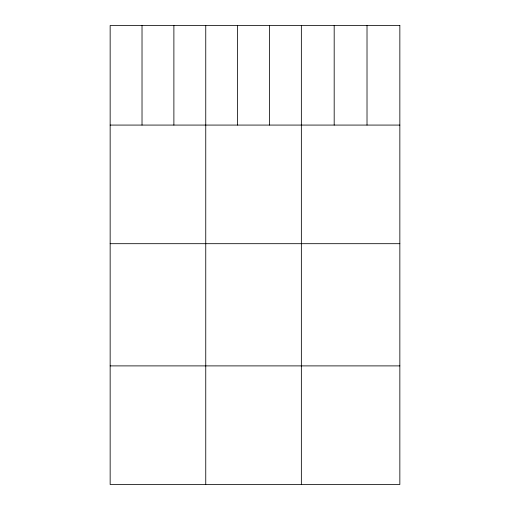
<?xml version="1.0" encoding="UTF-8"?>
<svg xmlns="http://www.w3.org/2000/svg" width="510" height="510" viewBox="0 0 510 510"><rect width="100%" height="100%" fill="white"/><g stroke="black" fill="none" stroke-linecap="round" stroke-linejoin="round"><path stroke-width="0.76" d="M110.154 125.077L399.846 125.077M110.154 243.691L399.846 243.691M110.154 365.893L399.846 365.893M367.015 25.5L367.015 125.077M334.184 25.5L334.184 125.077M301.353 25.5L301.353 484.5M269.484 25.5L269.484 125.077M237.615 25.5L237.615 125.077M205.753 25.5L205.753 484.5M173.884 25.5L173.884 125.077M142.022 25.5L142.022 125.077M399.846 25.5L110.154 25.5L110.154 484.5L399.846 484.5L399.846 25.5"/></g></svg>
